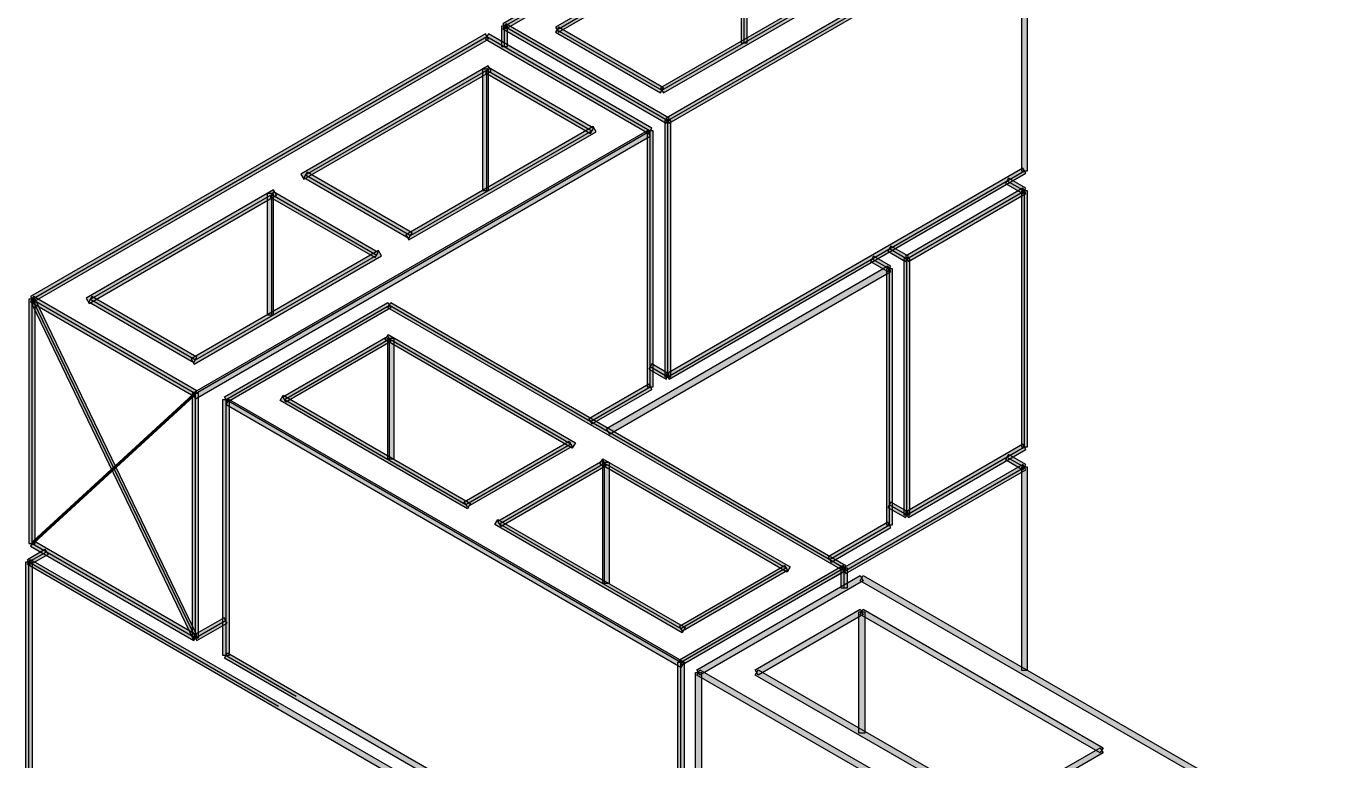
# Model space of a CAD drawing. Extents: x 0 to 119, y 0 to 84.
# Drawn here: x 34.937 to 38.792, y 43.632 to 45.811 of the extents above; entities that cross this region are included whole.
import ezdxf

# ---------------------------------------------------------------- set-up
doc = ezdxf.new("R2010")
doc.units = 0
doc.header["$MEASUREMENT"] = 0
doc.layers.add('10', color=252, linetype='CONTINUOUS')

msp = doc.modelspace()

# ---------------------------------------------------------------- linework, layer by layer
at = {"layer": '10', "color": 252, "linetype": 'Continuous'}
for p, q in [((36.358066, 45.809557), (37.417214, 46.421056)), ((36.843041, 45.529557), (37.902188, 46.141056)), ((36.843041, 45.529557), (37.902188, 46.141056)), ((36.513951, 45.799557), (37.070169, 46.120689)), ((37.070169, 45.760689), (37.070169, 46.120689)), ((36.82572, 45.619557), (37.381938, 45.940689)), ((36.358066, 45.749557), (36.358066, 45.809557)), ((36.358066, 45.809557), (36.843041, 45.529557)), ((36.513951, 45.799557), (36.82572, 45.619557)), ((34.955105, 44.999557), (36.306105, 45.779557)), ((36.306105, 45.779557), (36.791079, 45.499557)), ((35.767208, 45.368424), (36.306105, 45.679557)), ((36.306105, 45.319557), (36.306105, 45.679557)), ((36.306105, 45.679557), (36.617874, 45.499557)), ((36.843041, 44.769557), (36.843041, 45.529557)), ((36.843041, 44.769557), (36.843041, 45.529557)), ((35.44008, 44.719557), (36.791079, 45.499557)), ((35.44008, 44.719557), (36.791079, 45.499557)), ((36.078977, 45.188424), (36.617874, 45.499557)), ((36.791079, 44.739557), (36.791079, 45.499557)), ((36.843041, 44.769557), (37.902188, 45.381056)), ((35.767208, 45.368424), (36.078977, 45.188424)), ((37.850227, 45.351056), (37.902188, 45.321056)), ((35.12831, 44.999557), (35.667208, 45.310689)), ((35.667208, 44.950689), (35.667208, 45.310689)), ((35.667208, 45.310689), (35.978977, 45.130689)), ((37.553182, 45.119557), (37.902188, 45.321056)), ((37.902188, 44.561056), (37.902188, 45.321056)), ((37.50122, 45.149557), (37.553182, 45.119557)), ((35.44008, 44.819557), (35.978977, 45.130689)), ((37.449258, 45.119557), (37.50122, 45.089557)), ((37.553182, 44.359557), (37.553182, 45.119557)), ((37.50122, 44.329557), (37.50122, 45.089557)), ((34.955105, 44.999557), (35.44008, 44.719557)), ((34.955105, 44.999557), (35.44008, 44.719557)), ((34.955105, 44.274341), (34.955105, 44.999557)), ((34.959605, 44.991762), (35.44008, 43.994339)), ((34.959605, 44.991762), (35.44008, 43.994339)), ((35.12831, 44.999557), (35.44008, 44.819557)), ((35.44008, 44.719557), (35.925054, 44.999557)), ((35.531201, 44.701729), (36.016176, 44.981729)), ((36.016176, 44.981729), (37.367175, 44.201729)), ((35.704406, 44.701729), (36.016176, 44.881729)), ((36.016176, 44.521729), (36.016176, 44.881729)), ((36.016176, 44.881729), (36.555073, 44.570597)), ((36.791079, 44.799557), (36.843041, 44.769557)), ((34.955105, 44.274341), (35.44008, 44.719557)), ((34.955105, 44.274341), (35.44008, 44.719557)), ((35.44008, 43.994339), (35.44008, 44.719557)), ((36.613353, 44.636947), (36.791079, 44.739557)), ((36.786579, 44.747351), (36.795579, 44.731762)), ((35.531201, 43.941729), (35.531201, 44.701729)), ((35.531201, 44.701729), (36.882201, 43.921729)), ((35.531201, 44.701729), (36.882201, 43.921729)), ((35.704406, 44.701729), (36.243304, 44.390597)), ((36.243304, 44.390597), (36.555073, 44.570597)), ((37.553182, 44.359557), (37.902188, 44.561056)), ((37.850227, 44.531056), (37.902188, 44.501056)), ((37.850227, 44.531056), (37.902188, 44.501056)), ((36.343304, 44.332862), (36.655073, 44.512862)), ((36.655073, 44.152862), (36.655073, 44.512862)), ((36.655073, 44.512862), (37.19397, 44.201729)), ((37.328015, 44.169557), (37.902188, 44.501056)), ((37.50122, 44.389557), (37.553182, 44.359557)), ((36.343304, 44.332862), (36.882201, 44.021729)), ((37.323495, 44.226947), (37.50122, 44.329557)), ((34.955105, 44.274341), (35.44008, 43.994339)), ((34.946105, 44.219536), (34.998067, 44.249536)), ((34.946105, 44.219536), (35.687086, 43.791729)), ((34.946105, 43.459536), (34.946105, 44.219536)), ((36.397227, 44.201729), (36.882201, 43.921729)), ((36.882201, 43.921729), (37.367175, 44.201729)), ((36.882201, 43.921729), (37.367175, 44.201729)), ((36.882201, 44.021729), (37.19397, 44.201729)), ((37.367175, 44.141729), (37.367175, 44.201729)), ((35.44008, 43.994339), (35.529885, 44.046188)), ((35.531201, 43.941729), (35.739047, 43.821729)), ((36.882201, 43.161729), (36.882201, 43.921729))]:
    msp.add_line(p, q, dxfattribs=at)
for points in [[(36.353566, 45.817351), (36.362566, 45.801762), (37.421714, 46.413262), (37.412714, 46.42885), (36.353566, 45.817351)], [(36.838541, 45.537351), (36.847541, 45.521762), (37.906688, 46.133262), (37.897688, 46.14885), (36.838541, 45.537351)], [(37.911188, 46.141056), (37.893188, 46.141056), (37.893188, 45.381056), (37.911188, 45.381056), (37.911188, 46.141056)], [(37.074669, 46.112895), (37.065669, 46.128483), (36.509451, 45.807351), (36.518451, 45.791762), (37.074669, 46.112895)], [(37.079169, 46.120689), (37.061169, 46.120689), (37.061169, 45.760689), (37.079169, 45.760689), (37.079169, 46.120689)], [(37.386438, 45.932895), (37.377438, 45.948483), (36.82122, 45.627351), (36.83022, 45.611762), (37.386438, 45.932895)], [(36.367066, 45.809557), (36.349066, 45.809557), (36.349066, 45.749557), (36.367066, 45.749557), (36.367066, 45.809557)], [(36.362566, 45.817351), (36.353566, 45.801762), (36.838541, 45.521762), (36.847541, 45.537351), (36.362566, 45.817351)], [(36.82122, 45.611762), (36.83022, 45.627351), (36.518451, 45.807351), (36.509451, 45.791762), (36.82122, 45.611762)], [(36.310605, 45.771762), (36.301605, 45.787351), (34.950605, 45.007351), (34.959605, 44.991762), (36.310605, 45.771762)], [(36.786579, 45.491762), (36.795579, 45.507351), (36.310605, 45.787351), (36.301605, 45.771762), (36.786579, 45.491762)], [(36.318925, 45.676567), (36.309925, 45.692155), (35.753707, 45.371022), (35.762707, 45.355434), (36.318925, 45.676567)], [(36.310605, 45.682155), (36.292605, 45.682155), (36.292605, 45.322155), (36.310605, 45.322155), (36.310605, 45.682155)], [(36.613374, 45.491762), (36.622374, 45.507351), (36.310605, 45.687351), (36.301605, 45.671762), (36.613374, 45.491762)], [(36.834041, 44.769557), (36.852041, 44.769557), (36.852041, 45.529557), (36.834041, 45.529557), (36.834041, 44.769557)], [(36.791079, 45.483968), (36.782079, 45.499557), (35.43108, 44.719557), (35.44008, 44.703968), (36.791079, 45.483968)], [(36.630694, 45.496567), (36.621694, 45.512155), (36.065476, 45.191022), (36.074476, 45.175434), (36.630694, 45.496567)], [(36.800079, 45.499557), (36.782079, 45.499557), (36.782079, 44.739557), (36.800079, 44.739557), (36.800079, 45.499557)], [(36.074477, 45.18063), (36.083477, 45.196218), (35.771708, 45.376218), (35.762708, 45.36063), (36.074477, 45.18063)], [(37.906688, 45.373262), (37.897688, 45.38885), (36.838541, 44.777351), (36.847541, 44.761762), (37.906688, 45.373262)], [(37.897688, 45.313262), (37.906688, 45.32885), (37.854727, 45.35885), (37.845727, 45.343262), (37.897688, 45.313262)], [(35.681011, 45.308267), (35.672011, 45.323855), (35.115793, 45.002722), (35.124793, 44.987134), (35.681011, 45.308267)], [(35.671708, 45.313287), (35.653708, 45.313287), (35.653708, 44.953287), (35.671708, 44.953287), (35.671708, 45.313287)], [(35.974477, 45.122895), (35.983477, 45.138483), (35.671708, 45.318483), (35.662708, 45.302895), (35.974477, 45.122895)], [(37.906688, 45.313262), (37.897688, 45.32885), (37.548682, 45.127351), (37.557682, 45.111762), (37.906688, 45.313262)], [(37.893188, 44.561056), (37.911188, 44.561056), (37.911188, 45.321056), (37.893188, 45.321056), (37.893188, 44.561056)], [(35.992789, 45.128272), (35.983789, 45.14386), (35.427571, 44.822728), (35.436571, 44.807139), (35.992789, 45.128272)], [(37.548682, 45.111762), (37.557682, 45.127351), (37.50572, 45.157351), (37.49672, 45.141762), (37.548682, 45.111762)], [(37.49672, 45.081762), (37.50572, 45.097351), (37.453758, 45.127351), (37.444758, 45.111762), (37.49672, 45.081762)], [(37.562182, 45.119557), (37.544182, 45.119557), (37.544182, 44.359557), (37.562182, 44.359557), (37.562182, 45.119557)], [(36.660816, 44.614741), (36.669816, 44.599153), (37.50572, 45.081762), (37.49672, 45.097351), (36.660816, 44.614741)], [(37.51022, 45.089557), (37.49222, 45.089557), (37.49222, 44.329557), (37.51022, 44.329557), (37.51022, 45.089557)], [(34.964105, 44.999557), (34.946105, 44.999557), (34.946105, 44.274341), (34.964105, 44.274341), (34.964105, 44.999557)], [(35.43558, 44.711762), (35.44458, 44.727351), (34.959605, 45.007351), (34.950605, 44.991762), (35.43558, 44.711762)], [(35.43558, 43.986545), (35.44458, 44.002133), (34.964105, 44.999557), (34.955105, 44.983968), (35.43558, 43.986545)], [(35.43558, 44.811762), (35.44458, 44.827351), (35.13281, 45.007351), (35.12381, 44.991762), (35.43558, 44.811762)], [(35.535701, 44.693935), (35.526701, 44.709523), (36.011676, 44.989523), (36.020676, 44.973935), (35.535701, 44.693935)], [(36.011676, 44.973935), (36.020676, 44.989523), (37.371675, 44.209523), (37.362675, 44.193935), (36.011676, 44.973935)], [(35.708906, 44.693935), (35.699906, 44.709523), (36.011676, 44.889523), (36.020676, 44.873935), (35.708906, 44.693935)], [(36.003356, 44.878739), (36.012356, 44.894327), (36.568573, 44.573195), (36.559573, 44.557606), (36.003356, 44.878739)], [(36.011676, 44.884327), (36.029676, 44.884327), (36.029676, 44.524327), (36.011676, 44.524327), (36.011676, 44.884327)], [(36.838541, 44.761762), (36.847541, 44.777351), (36.795579, 44.807351), (36.786579, 44.791762), (36.838541, 44.761762)], [(35.43558, 44.711762), (35.44458, 44.727351), (34.959605, 44.282135), (34.950605, 44.266547), (35.43558, 44.711762)], [(35.43108, 43.994339), (35.44908, 43.994339), (35.44908, 44.719557), (35.43108, 44.719557), (35.43108, 43.994339)], [(36.795579, 44.731762), (36.786579, 44.747351), (36.608853, 44.644741), (36.617853, 44.629152), (36.795579, 44.731762)], [(35.522201, 44.701729), (35.540201, 44.701729), (35.540201, 43.941729), (35.522201, 43.941729), (35.522201, 44.701729)], [(35.531201, 44.686141), (35.540201, 44.701729), (36.891201, 43.921729), (36.882201, 43.906141), (35.531201, 44.686141)], [(35.691586, 44.698739), (35.700586, 44.714327), (36.256804, 44.393195), (36.247804, 44.377606), (35.691586, 44.698739)], [(36.247804, 44.382802), (36.238804, 44.398391), (36.550573, 44.578391), (36.559573, 44.562802), (36.247804, 44.382802)], [(37.548682, 44.367351), (37.557682, 44.351762), (37.906688, 44.553262), (37.897688, 44.56885), (37.548682, 44.367351)], [(36.64127, 44.510439), (36.65027, 44.526027), (37.206488, 44.204895), (37.197488, 44.189306), (36.64127, 44.510439)], [(37.897688, 44.493262), (37.906688, 44.50885), (37.854727, 44.53885), (37.845727, 44.523262), (37.897688, 44.493262)], [(36.347804, 44.325067), (36.338804, 44.340656), (36.650573, 44.520656), (36.659573, 44.505067), (36.347804, 44.325067)], [(36.650573, 44.51546), (36.668573, 44.51546), (36.668573, 44.15546), (36.650573, 44.15546), (36.650573, 44.51546)], [(37.362318, 44.200578), (37.371318, 44.184989), (37.906688, 44.493262), (37.897688, 44.50885), (37.362318, 44.200578)], [(37.911188, 44.501056), (37.893188, 44.501056), (37.893188, 43.898026), (37.911188, 43.898026), (37.911188, 44.501056)], [(37.548682, 44.351762), (37.557682, 44.367351), (37.50572, 44.397351), (37.49672, 44.381762), (37.548682, 44.351762)], [(36.329492, 44.330444), (36.338492, 44.346033), (36.89471, 44.0249), (36.88571, 44.009312), (36.329492, 44.330444)], [(37.50572, 44.321762), (37.49672, 44.337351), (37.318995, 44.234741), (37.327995, 44.219153), (37.50572, 44.321762)], [(34.950605, 44.211741), (34.941605, 44.22733), (34.993567, 44.25733), (35.002567, 44.241741), (34.950605, 44.211741)], [(34.959605, 44.282135), (34.950605, 44.266547), (35.43558, 43.986545), (35.44458, 44.002133), (34.959605, 44.282135)], [(34.937105, 44.219536), (34.955105, 44.219536), (34.955105, 43.459536), (34.937105, 43.459536), (34.937105, 44.219536)], [(36.199467, 43.506298), (36.190467, 43.490709), (34.941605, 44.211741), (34.950605, 44.22733), (36.199467, 43.506298)], [(36.886701, 43.913935), (36.877701, 43.929523), (37.362675, 44.209523), (37.371675, 44.193935), (36.886701, 43.913935)], [(36.886701, 44.013935), (36.877701, 44.029523), (37.18947, 44.209523), (37.19847, 44.193935), (36.886701, 44.013935)], [(36.938662, 43.883935), (36.929662, 43.899523), (37.414637, 44.179523), (37.423637, 44.163935), (36.938662, 43.883935)], [(37.358175, 44.201729), (37.376175, 44.201729), (37.376175, 44.141729), (37.358175, 44.141729), (37.358175, 44.201729)], [(37.414637, 44.163935), (37.423637, 44.179523), (38.79179, 43.389619), (38.78279, 43.374031), (37.414637, 44.163935)], [(37.111868, 43.883935), (37.102868, 43.899523), (37.414637, 44.079523), (37.423637, 44.063935), (37.111868, 43.883935)], [(37.410137, 44.071729), (37.428137, 44.071729), (37.428137, 43.711729), (37.410137, 43.711729), (37.410137, 44.071729)], [(37.414637, 44.063935), (37.423637, 44.079523), (38.135739, 43.66839), (38.126739, 43.652802), (37.414637, 44.063935)], [(35.43558, 44.002133), (35.44458, 43.986545), (35.534385, 44.038394), (35.525385, 44.053982), (35.43558, 44.002133)], [(35.526701, 43.933935), (35.535701, 43.949523), (36.834739, 43.199523), (36.825739, 43.183935), (35.526701, 43.933935)], [(36.891201, 43.161729), (36.873201, 43.161729), (36.873201, 43.921729), (36.891201, 43.921729), (36.891201, 43.161729)], [(36.925162, 43.891729), (36.943162, 43.891729), (36.943162, 43.131729), (36.925162, 43.131729), (36.925162, 43.891729)], [(38.306816, 43.109619), (38.297816, 43.094031), (36.929662, 43.883935), (36.938662, 43.899523), (38.306816, 43.109619)], [(37.82397, 43.48839), (37.81497, 43.472802), (37.102868, 43.883935), (37.111868, 43.899523), (37.82397, 43.48839)], [(38.126739, 43.66839), (38.135739, 43.652802), (37.82397, 43.472802), (37.81497, 43.48839), (38.126739, 43.66839)]]:
    msp.add_lwpolyline(points, dxfattribs=at)
for points in [[(36.353566, 45.817351), (36.362566, 45.801762), (37.421714, 46.413262)], [(36.838541, 45.537351), (37.906688, 46.133262), (37.897688, 46.14885)], [(36.838541, 45.537351), (37.897688, 46.14885), (36.838541, 45.537351)], [(37.911188, 46.141056), (37.893188, 46.141056), (37.893188, 45.381056)], [(37.911188, 46.141056), (37.893188, 45.381056), (37.911188, 45.381056)], [(37.911188, 46.141056), (37.911188, 45.381056), (37.911188, 46.141056)], [(37.074669, 46.112895), (37.065669, 46.128483), (36.509451, 45.807351)], [(37.074669, 46.112895), (36.509451, 45.807351), (36.518451, 45.791762)], [(37.074669, 46.112895), (36.518451, 45.791762), (37.074669, 46.112895)], [(36.838541, 45.537351), (36.847541, 45.521762), (37.906688, 46.133262)], [(37.079169, 46.120689), (37.061169, 46.120689), (37.061169, 45.760689)], [(37.079169, 46.120689), (37.061169, 45.760689), (37.079169, 45.760689)], [(37.079169, 46.120689), (37.079169, 45.760689), (37.079169, 46.120689)], [(37.386438, 45.932895), (37.377438, 45.948483), (36.82122, 45.627351)], [(37.386438, 45.932895), (36.82122, 45.627351), (36.83022, 45.611762)], [(37.386438, 45.932895), (36.83022, 45.611762), (37.386438, 45.932895)], [(36.367066, 45.809557), (36.349066, 45.809557), (36.349066, 45.749557)], [(36.367066, 45.809557), (36.349066, 45.749557), (36.367066, 45.749557)], [(36.362566, 45.817351), (36.353566, 45.801762), (36.838541, 45.521762)], [(36.362566, 45.817351), (36.838541, 45.521762), (36.847541, 45.537351)], [(36.362566, 45.817351), (36.847541, 45.537351), (36.362566, 45.817351)], [(36.367066, 45.809557), (36.367066, 45.749557), (36.367066, 45.809557)], [(36.82122, 45.611762), (36.518451, 45.807351), (36.509451, 45.791762)], [(36.82122, 45.611762), (36.83022, 45.627351), (36.518451, 45.807351)], [(36.310605, 45.771762), (36.301605, 45.787351), (34.950605, 45.007351)], [(36.310605, 45.771762), (34.950605, 45.007351), (34.959605, 44.991762)], [(36.310605, 45.771762), (34.959605, 44.991762), (36.310605, 45.771762)], [(36.786579, 45.491762), (36.310605, 45.787351), (36.301605, 45.771762)], [(36.786579, 45.491762), (36.301605, 45.771762), (36.786579, 45.491762)], [(36.786579, 45.491762), (36.795579, 45.507351), (36.310605, 45.787351)], [(36.82122, 45.611762), (36.509451, 45.791762), (36.82122, 45.611762)], [(36.318925, 45.676567), (36.309925, 45.692155), (35.753707, 45.371022)], [(36.310605, 45.682155), (36.292605, 45.682155), (36.292605, 45.322155)], [(36.310605, 45.682155), (36.292605, 45.322155), (36.310605, 45.322155)], [(36.613374, 45.491762), (36.310605, 45.687351), (36.301605, 45.671762)], [(36.613374, 45.491762), (36.622374, 45.507351), (36.310605, 45.687351)], [(36.310605, 45.682155), (36.310605, 45.322155), (36.310605, 45.682155)], [(36.318925, 45.676567), (35.753707, 45.371022), (35.762707, 45.355434)], [(36.318925, 45.676567), (35.762707, 45.355434), (36.318925, 45.676567)], [(36.613374, 45.491762), (36.301605, 45.671762), (36.613374, 45.491762)], [(36.834041, 44.769557), (36.852041, 44.769557), (36.852041, 45.529557)], [(36.834041, 44.769557), (36.852041, 45.529557), (36.834041, 45.529557)], [(36.834041, 44.769557), (36.834041, 45.529557), (36.834041, 44.769557)], [(36.791079, 45.483968), (36.782079, 45.499557), (35.43108, 44.719557)], [(36.630694, 45.496567), (36.621694, 45.512155), (36.065476, 45.191022)], [(36.630694, 45.496567), (36.065476, 45.191022), (36.074476, 45.175434)], [(36.630694, 45.496567), (36.074476, 45.175434), (36.630694, 45.496567)], [(36.800079, 45.499557), (36.782079, 45.499557), (36.782079, 44.739557)], [(36.800079, 45.499557), (36.782079, 44.739557), (36.800079, 44.739557)], [(36.800079, 45.499557), (36.800079, 44.739557), (36.800079, 45.499557)], [(36.791079, 45.483968), (35.43108, 44.719557), (35.44008, 44.703968)], [(36.791079, 45.483968), (35.44008, 44.703968), (36.791079, 45.483968)], [(36.074477, 45.18063), (35.771708, 45.376218), (35.762708, 45.36063)], [(36.074477, 45.18063), (36.083477, 45.196218), (35.771708, 45.376218)], [(37.906688, 45.373262), (37.897688, 45.38885), (36.838541, 44.777351)], [(37.906688, 45.373262), (36.838541, 44.777351), (36.847541, 44.761762)], [(37.906688, 45.373262), (36.847541, 44.761762), (37.906688, 45.373262)], [(36.074477, 45.18063), (35.762708, 45.36063), (36.074477, 45.18063)], [(37.897688, 45.313262), (37.854727, 45.35885), (37.845727, 45.343262)], [(37.897688, 45.313262), (37.845727, 45.343262), (37.897688, 45.313262)], [(37.897688, 45.313262), (37.906688, 45.32885), (37.854727, 45.35885)], [(35.681011, 45.308267), (35.672011, 45.323855), (35.115793, 45.002722)], [(35.681011, 45.308267), (35.115793, 45.002722), (35.124793, 44.987134)], [(35.681011, 45.308267), (35.124793, 44.987134), (35.681011, 45.308267)], [(35.671708, 45.313287), (35.653708, 45.313287), (35.653708, 44.953287)], [(35.671708, 45.313287), (35.653708, 44.953287), (35.671708, 44.953287)], [(35.974477, 45.122895), (35.671708, 45.318483), (35.662708, 45.302895)], [(35.974477, 45.122895), (35.662708, 45.302895), (35.974477, 45.122895)], [(35.974477, 45.122895), (35.983477, 45.138483), (35.671708, 45.318483)], [(35.671708, 45.313287), (35.671708, 44.953287), (35.671708, 45.313287)], [(37.906688, 45.313262), (37.897688, 45.32885), (37.548682, 45.127351)], [(37.906688, 45.313262), (37.548682, 45.127351), (37.557682, 45.111762)], [(37.906688, 45.313262), (37.557682, 45.111762), (37.906688, 45.313262)], [(37.893188, 44.561056), (37.911188, 44.561056), (37.911188, 45.321056)], [(37.893188, 44.561056), (37.911188, 45.321056), (37.893188, 45.321056)], [(37.893188, 44.561056), (37.893188, 45.321056), (37.893188, 44.561056)], [(35.992789, 45.128272), (35.983789, 45.14386), (35.427571, 44.822728)], [(37.548682, 45.111762), (37.50572, 45.157351), (37.49672, 45.141762)], [(37.548682, 45.111762), (37.49672, 45.141762), (37.548682, 45.111762)], [(37.548682, 45.111762), (37.557682, 45.127351), (37.50572, 45.157351)], [(35.992789, 45.128272), (35.427571, 44.822728), (35.436571, 44.807139)], [(35.992789, 45.128272), (35.436571, 44.807139), (35.992789, 45.128272)], [(37.49672, 45.081762), (37.453758, 45.127351), (37.444758, 45.111762)], [(37.49672, 45.081762), (37.444758, 45.111762), (37.49672, 45.081762)], [(37.49672, 45.081762), (37.50572, 45.097351), (37.453758, 45.127351)], [(37.562182, 45.119557), (37.544182, 45.119557), (37.544182, 44.359557)], [(37.562182, 45.119557), (37.544182, 44.359557), (37.562182, 44.359557)], [(37.562182, 45.119557), (37.562182, 44.359557), (37.562182, 45.119557)], [(36.660816, 44.614741), (37.50572, 45.081762), (37.49672, 45.097351)], [(36.660816, 44.614741), (37.49672, 45.097351), (36.660816, 44.614741)], [(36.660816, 44.614741), (36.669816, 44.599153), (37.50572, 45.081762)], [(37.51022, 45.089557), (37.49222, 45.089557), (37.49222, 44.329557)], [(37.51022, 45.089557), (37.49222, 44.329557), (37.51022, 44.329557)], [(37.51022, 45.089557), (37.51022, 44.329557), (37.51022, 45.089557)], [(34.964105, 44.999557), (34.946105, 44.999557), (34.946105, 44.274341)], [(34.964105, 44.999557), (34.946105, 44.274341), (34.964105, 44.274341)], [(35.43558, 44.711762), (34.959605, 45.007351), (34.950605, 44.991762)], [(35.43558, 44.711762), (34.950605, 44.991762), (35.43558, 44.711762)], [(35.43558, 43.986545), (34.964105, 44.999557), (34.955105, 44.983968)], [(35.43558, 44.711762), (35.44458, 44.727351), (34.959605, 45.007351)], [(34.964105, 44.999557), (34.964105, 44.274341), (34.964105, 44.999557)], [(35.43558, 43.986545), (35.44458, 44.002133), (34.964105, 44.999557)], [(35.43558, 44.811762), (35.13281, 45.007351), (35.12381, 44.991762)], [(35.43558, 44.811762), (35.12381, 44.991762), (35.43558, 44.811762)], [(35.43558, 44.811762), (35.44458, 44.827351), (35.13281, 45.007351)], [(35.535701, 44.693935), (35.526701, 44.709523), (36.011676, 44.989523)], [(35.535701, 44.693935), (36.011676, 44.989523), (36.020676, 44.973935)], [(36.011676, 44.973935), (36.020676, 44.989523), (37.371675, 44.209523)], [(35.43558, 43.986545), (34.955105, 44.983968), (35.43558, 43.986545)], [(35.535701, 44.693935), (36.020676, 44.973935), (35.535701, 44.693935)], [(36.011676, 44.973935), (37.371675, 44.209523), (37.362675, 44.193935)], [(36.011676, 44.973935), (37.362675, 44.193935), (36.011676, 44.973935)], [(35.708906, 44.693935), (35.699906, 44.709523), (36.011676, 44.889523)], [(35.708906, 44.693935), (36.011676, 44.889523), (36.020676, 44.873935)], [(35.708906, 44.693935), (36.020676, 44.873935), (35.708906, 44.693935)], [(36.003356, 44.878739), (36.012356, 44.894327), (36.568573, 44.573195)], [(36.003356, 44.878739), (36.568573, 44.573195), (36.559573, 44.557606)], [(36.003356, 44.878739), (36.559573, 44.557606), (36.003356, 44.878739)], [(36.011676, 44.884327), (36.029676, 44.884327), (36.029676, 44.524327)], [(36.011676, 44.884327), (36.029676, 44.524327), (36.011676, 44.524327)], [(36.011676, 44.884327), (36.011676, 44.524327), (36.011676, 44.884327)], [(36.838541, 44.761762), (36.795579, 44.807351), (36.786579, 44.791762)], [(36.838541, 44.761762), (36.786579, 44.791762), (36.838541, 44.761762)], [(36.838541, 44.761762), (36.847541, 44.777351), (36.795579, 44.807351)], [(35.43558, 44.711762), (35.44458, 44.727351), (34.959605, 44.282135)], [(35.43108, 43.994339), (35.44908, 43.994339), (35.44908, 44.719557)], [(35.43108, 43.994339), (35.44908, 44.719557), (35.43108, 44.719557)], [(35.43108, 43.994339), (35.43108, 44.719557), (35.43108, 43.994339)], [(36.795579, 44.731762), (36.786579, 44.747351), (36.608853, 44.644741)], [(36.795579, 44.731762), (36.608853, 44.644741), (36.617853, 44.629152)], [(36.795579, 44.731762), (36.617853, 44.629152), (36.795579, 44.731762)], [(35.43558, 44.711762), (34.959605, 44.282135), (34.950605, 44.266547)], [(35.43558, 44.711762), (34.950605, 44.266547), (35.43558, 44.711762)], [(35.522201, 44.701729), (35.540201, 44.701729), (35.540201, 43.941729)], [(35.522201, 44.701729), (35.540201, 43.941729), (35.522201, 43.941729)], [(35.522201, 44.701729), (35.522201, 43.941729), (35.522201, 44.701729)], [(35.531201, 44.686141), (35.540201, 44.701729), (36.891201, 43.921729)], [(35.531201, 44.686141), (36.891201, 43.921729), (36.882201, 43.906141)], [(35.531201, 44.686141), (36.882201, 43.906141), (35.531201, 44.686141)], [(35.691586, 44.698739), (35.700586, 44.714327), (36.256804, 44.393195)], [(35.691586, 44.698739), (36.256804, 44.393195), (36.247804, 44.377606)], [(35.691586, 44.698739), (36.247804, 44.377606), (35.691586, 44.698739)], [(36.247804, 44.382802), (36.238804, 44.398391), (36.550573, 44.578391)], [(36.247804, 44.382802), (36.550573, 44.578391), (36.559573, 44.562802)], [(36.247804, 44.382802), (36.559573, 44.562802), (36.247804, 44.382802)], [(37.548682, 44.367351), (37.906688, 44.553262), (37.897688, 44.56885)], [(37.548682, 44.367351), (37.897688, 44.56885), (37.548682, 44.367351)], [(36.64127, 44.510439), (36.65027, 44.526027), (37.206488, 44.204895)], [(37.548682, 44.367351), (37.557682, 44.351762), (37.906688, 44.553262)], [(37.897688, 44.493262), (37.854727, 44.53885), (37.845727, 44.523262)], [(37.897688, 44.493262), (37.845727, 44.523262), (37.897688, 44.493262)], [(37.897688, 44.493262), (37.906688, 44.50885), (37.854727, 44.53885)], [(36.347804, 44.325067), (36.338804, 44.340656), (36.650573, 44.520656)], [(36.347804, 44.325067), (36.650573, 44.520656), (36.659573, 44.505067)], [(36.347804, 44.325067), (36.659573, 44.505067), (36.347804, 44.325067)], [(36.64127, 44.510439), (37.206488, 44.204895), (37.197488, 44.189306)], [(36.64127, 44.510439), (37.197488, 44.189306), (36.64127, 44.510439)], [(36.650573, 44.51546), (36.668573, 44.51546), (36.668573, 44.15546)], [(36.650573, 44.51546), (36.668573, 44.15546), (36.650573, 44.15546)], [(36.650573, 44.51546), (36.650573, 44.15546), (36.650573, 44.51546)], [(37.362318, 44.200578), (37.906688, 44.493262), (37.897688, 44.50885)], [(37.362318, 44.200578), (37.897688, 44.50885), (37.362318, 44.200578)], [(37.362318, 44.200578), (37.371318, 44.184989), (37.906688, 44.493262)], [(37.911188, 44.501056), (37.893188, 44.501056), (37.893188, 43.898026)], [(37.911188, 44.501056), (37.893188, 43.898026), (37.911188, 43.898026)], [(37.911188, 44.501056), (37.911188, 43.898026), (37.911188, 44.501056)], [(37.548682, 44.351762), (37.50572, 44.397351), (37.49672, 44.381762)], [(37.548682, 44.351762), (37.49672, 44.381762), (37.548682, 44.351762)], [(37.548682, 44.351762), (37.557682, 44.367351), (37.50572, 44.397351)], [(36.329492, 44.330444), (36.338492, 44.346033), (36.89471, 44.0249)], [(36.329492, 44.330444), (36.89471, 44.0249), (36.88571, 44.009312)], [(36.329492, 44.330444), (36.88571, 44.009312), (36.329492, 44.330444)], [(37.50572, 44.321762), (37.49672, 44.337351), (37.318995, 44.234741)], [(37.50572, 44.321762), (37.318995, 44.234741), (37.327995, 44.219153)], [(37.50572, 44.321762), (37.327995, 44.219153), (37.50572, 44.321762)], [(34.950605, 44.211741), (34.941605, 44.22733), (34.993567, 44.25733)], [(34.959605, 44.282135), (34.950605, 44.266547), (35.43558, 43.986545)], [(34.950605, 44.211741), (34.993567, 44.25733), (35.002567, 44.241741)], [(34.959605, 44.282135), (35.43558, 43.986545), (35.44458, 44.002133)], [(34.959605, 44.282135), (35.44458, 44.002133), (34.959605, 44.282135)], [(34.937105, 44.219536), (34.955105, 44.219536), (34.955105, 43.459536)], [(34.937105, 44.219536), (34.955105, 43.459536), (34.937105, 43.459536)], [(34.937105, 44.219536), (34.937105, 43.459536), (34.937105, 44.219536)], [(36.199467, 43.506298), (34.941605, 44.211741), (34.950605, 44.22733)], [(34.950605, 44.211741), (35.002567, 44.241741), (34.950605, 44.211741)], [(36.199467, 43.506298), (34.950605, 44.22733), (36.199467, 43.506298)], [(36.199467, 43.506298), (36.190467, 43.490709), (34.941605, 44.211741)], [(36.886701, 43.913935), (36.877701, 43.929523), (37.362675, 44.209523)], [(36.886701, 44.013935), (36.877701, 44.029523), (37.18947, 44.209523)], [(36.886701, 43.913935), (37.362675, 44.209523), (37.371675, 44.193935)], [(36.886701, 44.013935), (37.18947, 44.209523), (37.19847, 44.193935)], [(36.886701, 43.913935), (37.371675, 44.193935), (36.886701, 43.913935)], [(36.886701, 44.013935), (37.19847, 44.193935), (36.886701, 44.013935)], [(36.938662, 43.883935), (36.929662, 43.899523), (37.414637, 44.179523)], [(36.938662, 43.883935), (37.414637, 44.179523), (37.423637, 44.163935)], [(37.358175, 44.201729), (37.376175, 44.201729), (37.376175, 44.141729)], [(37.358175, 44.201729), (37.376175, 44.141729), (37.358175, 44.141729)], [(37.358175, 44.201729), (37.358175, 44.141729), (37.358175, 44.201729)], [(37.414637, 44.163935), (37.423637, 44.179523), (38.79179, 43.389619)], [(36.938662, 43.883935), (37.423637, 44.163935), (36.938662, 43.883935)], [(37.414637, 44.163935), (38.79179, 43.389619), (38.78279, 43.374031)], [(37.414637, 44.163935), (38.78279, 43.374031), (37.414637, 44.163935)], [(37.111868, 43.883935), (37.102868, 43.899523), (37.414637, 44.079523)], [(37.111868, 43.883935), (37.414637, 44.079523), (37.423637, 44.063935)], [(37.111868, 43.883935), (37.423637, 44.063935), (37.111868, 43.883935)], [(37.410137, 44.071729), (37.428137, 44.071729), (37.428137, 43.711729)], [(37.410137, 44.071729), (37.428137, 43.711729), (37.410137, 43.711729)], [(37.410137, 44.071729), (37.410137, 43.711729), (37.410137, 44.071729)], [(37.414637, 44.063935), (37.423637, 44.079523), (38.135739, 43.66839)], [(37.414637, 44.063935), (38.135739, 43.66839), (38.126739, 43.652802)], [(37.414637, 44.063935), (38.126739, 43.652802), (37.414637, 44.063935)], [(35.43558, 44.002133), (35.534385, 44.038394), (35.525385, 44.053982)], [(35.43558, 44.002133), (35.525385, 44.053982), (35.43558, 44.002133)], [(35.43558, 44.002133), (35.44458, 43.986545), (35.534385, 44.038394)], [(35.526701, 43.933935), (35.535701, 43.949523), (36.834739, 43.199523)], [(35.526701, 43.933935), (36.834739, 43.199523), (36.825739, 43.183935)], [(35.526701, 43.933935), (36.825739, 43.183935), (35.526701, 43.933935)], [(36.891201, 43.161729), (36.873201, 43.161729), (36.873201, 43.921729)], [(36.891201, 43.161729), (36.873201, 43.921729), (36.891201, 43.921729)], [(36.891201, 43.161729), (36.891201, 43.921729), (36.891201, 43.161729)], [(36.925162, 43.891729), (36.943162, 43.891729), (36.943162, 43.131729)], [(36.925162, 43.891729), (36.943162, 43.131729), (36.925162, 43.131729)], [(36.925162, 43.891729), (36.925162, 43.131729), (36.925162, 43.891729)], [(38.306816, 43.109619), (36.929662, 43.883935), (36.938662, 43.899523)], [(38.306816, 43.109619), (38.297816, 43.094031), (36.929662, 43.883935)], [(38.306816, 43.109619), (36.938662, 43.899523), (38.306816, 43.109619)], [(37.82397, 43.48839), (37.102868, 43.883935), (37.111868, 43.899523)], [(37.82397, 43.48839), (37.81497, 43.472802), (37.102868, 43.883935)], [(37.82397, 43.48839), (37.111868, 43.899523), (37.82397, 43.48839)], [(38.126739, 43.66839), (37.82397, 43.472802), (37.81497, 43.48839)], [(38.126739, 43.66839), (37.81497, 43.48839), (38.126739, 43.66839)], [(38.126739, 43.66839), (38.135739, 43.652802), (37.82397, 43.472802)]]:
    msp.add_solid(points, dxfattribs=at)

doc.saveas('drawing.dxf')
